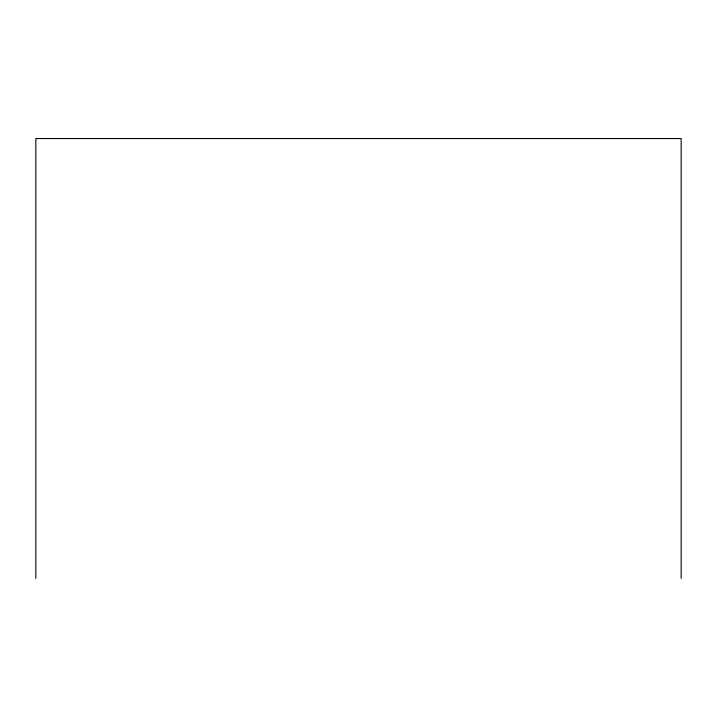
<?xml version="1.0" encoding="UTF-8"?>
<svg xmlns="http://www.w3.org/2000/svg" width="717" height="717" viewBox="0 0 717 717"><rect width="100%" height="100%" fill="white"/><g stroke="black" fill="none" stroke-linecap="round" stroke-linejoin="round"><path stroke-width="1.08" d="M681.15 578.458L681.15 138.542L35.85 138.542L35.85 578.458"/></g></svg>
